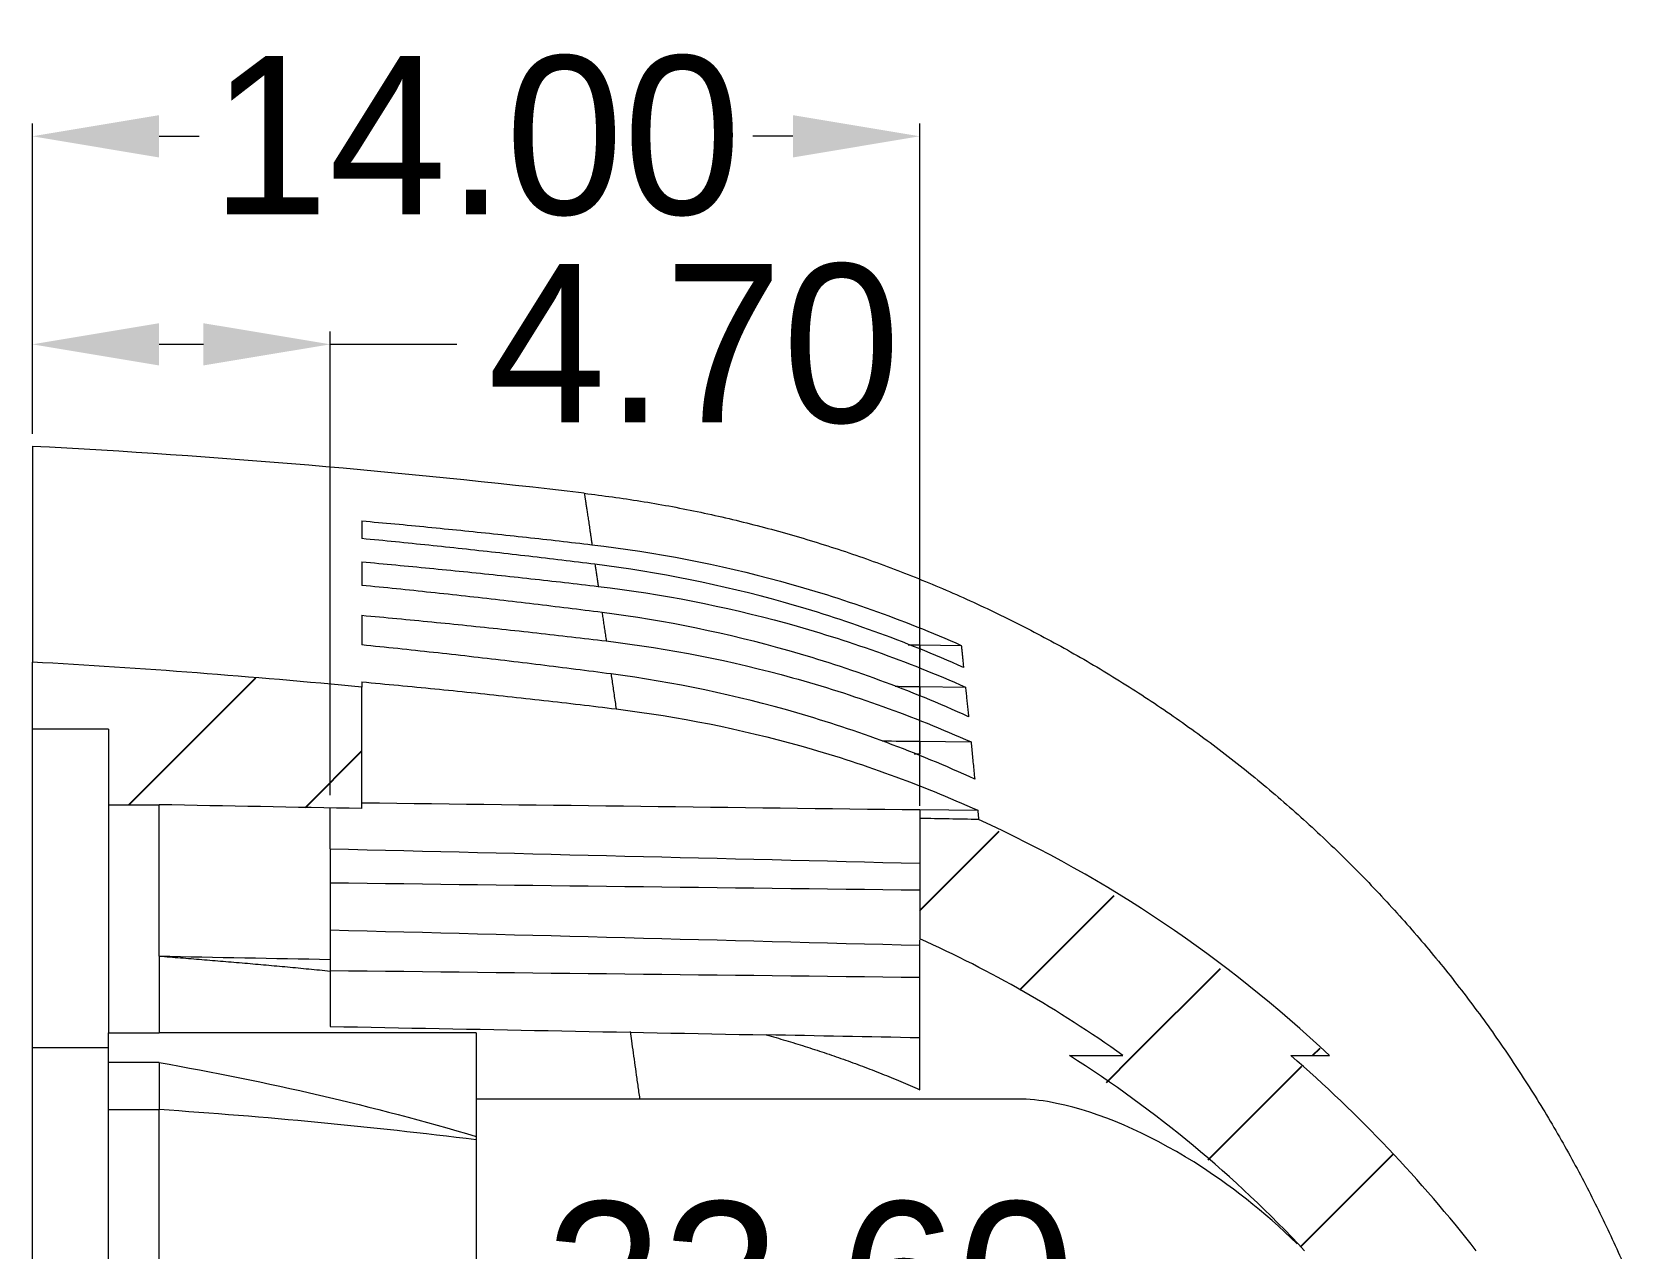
# Model space of a CAD drawing. Extents: x -222 to 335, y 201 to 414.
# Drawn here: x 196.77 to 222.26, y 354.34 to 373.53 of the extents above; entities that cross this region are included whole.
import ezdxf

# ---------------------------------------------------------------- set-up
doc = ezdxf.new("R2010")
doc.units = 0
doc.header["$MEASUREMENT"] = 0
doc.layers.add('10', color=7, linetype='Continuous')
doc.dimstyles.get("Standard").update_dxf_attribs({"dimtxt": 0.18, "dimasz": 0.18, "dimexe": 0.18, "dimexo": 0.0625, "dimgap": 0.09, "dimtad": 0, "dimtih": 1, "dimtoh": 1, "dimdec": 4, "dimzin": 0, "dimdsep": 46, "dimtxsty": 'Standard', "dimcen": 0.09, "dimadec": 0, "dimazin": 0, "dimtfac": 1, "dimtdec": 4, "dimtofl": 0, "dimtmove": 0, "dimatfit": 3, "dimfxl": 0, "dimtolj": 1, "dimtzin": 0, "dimarcsym": 0})

# ---------------------------------------------------------------- blocks, each defined once
blk = doc.blocks.new('HATCH1')
at = {"color": 200, "linetype": 'Continuous'}
for p, q in [((198.292, 361.345), (200.298, 363.349)), ((201.079, 361.302), (201.971, 362.193)), ((210.771, 359.676), (212.026, 360.93)), ((212.35, 358.427), (213.839, 359.914)), ((214.141, 357.389), (215.516, 358.762)), ((213.716, 356.965), (214.141, 357.389)), ((216.971, 357.389), (217.089, 357.507)), ((215.324, 355.743), (216.802, 357.22)), ((216.78, 354.371), (218.241, 355.831))]:
    blk.add_line(p, q, dxfattribs=at)
blk = doc.blocks.new('*D55')
at = {"color": 4, "linetype": 'Continuous', "lineweight": 9}
for p, q in [((196.771, 367.198), (196.771, 368.808)), ((201.471, 361.495), (201.471, 368.808)), ((198.771, 368.608), (199.471, 368.608)), ((201.471, 368.608), (203.471, 368.608))]:
    blk.add_line(p, q, dxfattribs=at)
for points in [[(198.771, 368.941), (198.771, 368.275), (196.771, 368.608)], [(199.471, 368.941), (199.471, 368.275), (201.471, 368.608)]]:
    blk.add_solid(points, dxfattribs=at)
at = {"layer": 'Defpoints', "color": 0, "linetype": 'Continuous', "lineweight": 9}
for p in [(201.471, 368.608), (196.771, 366.998), (201.471, 361.295)]:
    blk.add_point(p, dxfattribs=at)
at = {"color": 3, "linetype": 'Continuous', "lineweight": 9, "insert": (207.212, 368.608), "char_height": 2.5, "attachment_point": 5}
blk.add_mtext('\\A1;4.70', dxfattribs=at)
blk = doc.blocks.new('*D56')
at = {"color": 4, "linetype": 'Continuous', "lineweight": 9}
for p, q in [((196.771, 367.198), (196.771, 372.09)), ((198.771, 371.89), (199.404, 371.89)), ((208.771, 371.89), (208.137, 371.89)), ((210.771, 361.329), (210.771, 372.09))]:
    blk.add_line(p, q, dxfattribs=at)
for points in [[(198.771, 372.223), (198.771, 371.556), (196.771, 371.89)], [(208.771, 372.223), (208.771, 371.556), (210.771, 371.89)]]:
    blk.add_solid(points, dxfattribs=at)
at = {"layer": 'Defpoints', "color": 0, "linetype": 'Continuous', "lineweight": 9}
for p in [(196.771, 371.89), (196.771, 366.998), (210.771, 361.129)]:
    blk.add_point(p, dxfattribs=at)
at = {"color": 3, "linetype": 'Continuous', "lineweight": 9, "insert": (203.771, 371.89), "char_height": 2.5, "attachment_point": 5}
blk.add_mtext('\\A1;14.00', dxfattribs=at)
blk = doc.blocks.new('*D60')
at = {"color": 4, "linetype": 'Continuous', "lineweight": 9}
for p, q in [((196.771, 352.537), (196.771, 354.014)), ((220.371, 352.448), (220.371, 354.014)), ((198.771, 353.814), (204.048, 353.814)), ((218.371, 353.814), (214.031, 353.814))]:
    blk.add_line(p, q, dxfattribs=at)
for points in [[(198.771, 354.147), (198.771, 353.481), (196.771, 353.814)], [(218.371, 354.147), (218.371, 353.481), (220.371, 353.814)]]:
    blk.add_solid(points, dxfattribs=at)
at = {"layer": 'Defpoints', "color": 0, "linetype": 'Continuous', "lineweight": 9}
for p in [(220.371, 353.814), (196.771, 352.337), (220.371, 352.248)]:
    blk.add_point(p, dxfattribs=at)
at = {"color": 3, "linetype": 'Continuous', "lineweight": 9, "insert": (209.039, 353.814), "char_height": 2.5, "attachment_point": 5}
blk.add_mtext('\\A1;23.60', dxfattribs=at)

msp = doc.modelspace()

# ---------------------------------------------------------------- linework, layer by layer
at = {"color": 7, "linetype": 'Continuous', "lineweight": 9}
for p, q in [((213.134, 357.389), (213.978, 357.389)), ((216.625, 357.389), (217.237, 357.389))]:
    msp.add_line(p, q, dxfattribs=at)
at = {"layer": '10', "color": 7, "linetype": 'Continuous', "lineweight": 9}
for p, q in [((196.771, 366.998), (196.771, 363.595)), ((201.971, 365.823), (201.971, 365.543)), ((201.971, 365.177), (201.971, 364.805)), ((201.971, 364.333), (201.971, 363.865)), ((210.771, 363.868), (211.428, 363.859)), ((210.771, 363.868), (210.771, 363.751)), ((196.771, 362.537), (196.771, 363.595)), ((201.971, 363.283), (201.971, 363.2)), ((201.971, 361.285), (201.971, 363.2)), ((210.771, 363.21), (211.494, 363.2)), ((210.771, 363.21), (210.771, 363.051)), ((197.971, 362.537), (196.771, 362.537)), ((196.771, 357.513), (196.771, 362.537)), ((197.971, 362.537), (197.971, 361.345)), ((210.771, 362.347), (211.581, 362.336)), ((210.771, 362.347), (210.771, 362.146)), ((197.971, 361.345), (198.771, 361.345)), ((197.971, 361.345), (197.971, 357.748)), ((198.771, 358.957), (198.771, 361.345)), ((201.471, 360.649), (201.471, 361.295)), ((210.771, 361.27), (211.686, 361.258)), ((210.771, 361.27), (210.771, 361.129)), ((210.771, 361.129), (210.771, 359.23)), ((201.471, 360.642), (201.471, 360.114)), ((201.471, 360.114), (201.471, 359.37)), ((201.471, 359.37), (201.471, 358.73)), ((198.771, 358.957), (198.771, 357.748)), ((201.471, 358.73), (201.471, 357.848)), ((197.971, 357.748), (198.771, 357.748)), ((197.971, 357.278), (197.971, 357.748)), ((203.771, 357.748), (203.771, 356.698)), ((196.771, 357.513), (197.971, 357.513)), ((198.771, 357.278), (197.971, 357.278)), ((197.971, 356.536), (197.971, 357.278)), ((198.771, 357.278), (198.771, 356.536)), ((203.771, 356.698), (203.771, 353.948)), ((212.393, 356.698), (203.771, 356.698))]:
    msp.add_line(p, q, dxfattribs=at)
msp.add_arc((189.699, 232.071), 135.113, 83.29282, 87, dxfattribs=at)
for points, knots in [([(205.48, 366.259), (205.484, 366.23), (205.486, 366.216), (205.489, 366.201), (205.491, 366.183), (205.494, 366.163), (205.498, 366.14), (205.501, 366.115), (205.506, 366.087), (205.51, 366.057), (205.515, 366.025), (205.52, 365.99), (205.526, 365.953), (205.532, 365.914), (205.538, 365.872), (205.545, 365.827), (205.552, 365.78), (205.559, 365.731), (205.567, 365.679), (205.575, 365.625), (205.583, 365.568), (205.592, 365.509), (205.598, 365.468), (205.601, 365.447)], [0, 0, 0, 0, 0.22947, 0.267793, 0.306137, 0.344502, 0.38289, 0.421299, 0.45973, 0.498182, 0.536656, 0.575151, 0.613668, 0.652206, 0.690766, 0.729346, 0.767948, 0.806571, 0.845215, 0.883879, 0.922565, 0.961272, 1, 1, 1, 1]), ([(201.971, 365.823), (202.144, 365.807), (202.491, 365.776), (203.011, 365.726), (203.53, 365.674), (204.049, 365.621), (204.567, 365.565), (205.085, 365.507), (205.429, 365.467), (205.601, 365.447)], [0, 0, 0, 0, 0.143216, 0.286312, 0.429289, 0.572146, 0.714883, 0.857501, 1, 1, 1, 1]), ([(205.647, 365.138), (205.474, 365.159), (205.126, 365.202), (204.604, 365.264), (204.08, 365.324), (203.554, 365.382), (203.028, 365.438), (202.5, 365.492), (202.147, 365.526), (201.971, 365.543)], [0, 0, 0, 0, 0.141908, 0.284132, 0.426672, 0.569529, 0.712703, 0.856193, 1, 1, 1, 1]), ([(205.601, 365.447), (206.612, 365.329), (207.603, 365.136), (209.545, 364.606), (210.496, 364.27), (211.428, 363.859)], [0, 0, 0, 0, 0.5, 0.5, 1, 1, 1, 1]), ([(201.971, 365.177), (202.149, 365.161), (202.505, 365.128), (203.039, 365.077), (203.573, 365.024), (204.106, 364.969), (204.637, 364.911), (205.169, 364.852), (205.522, 364.81), (205.699, 364.79)], [0, 0, 0, 0, 0.143293, 0.286441, 0.429443, 0.5723, 0.715012, 0.857578, 1, 1, 1, 1]), ([(205.647, 365.138), (205.651, 365.116), (205.657, 365.072), (205.667, 365.004), (205.678, 364.934), (205.688, 364.863), (205.695, 364.814), (205.699, 364.79)], [0, 0, 0, 0, 0.200923, 0.401385, 0.601385, 0.800924, 1, 1, 1, 1]), ([(211.463, 363.509), (210.535, 363.926), (209.585, 364.269), (207.647, 364.812), (206.658, 365.012), (205.647, 365.138)], [0, 0, 0, 0, 0.5, 0.5, 1, 1, 1, 1]), ([(205.76, 364.377), (205.581, 364.4), (205.223, 364.445), (204.684, 364.51), (204.144, 364.574), (203.603, 364.635), (203.06, 364.694), (202.516, 364.751), (202.152, 364.787), (201.971, 364.805)], [0, 0, 0, 0, 0.141928, 0.284165, 0.426713, 0.569569, 0.712736, 0.856213, 1, 1, 1, 1]), ([(205.699, 364.79), (206.705, 364.671), (207.691, 364.477), (209.622, 363.947), (210.568, 363.61), (211.494, 363.2)], [0, 0, 0, 0, 0.5, 0.5, 1, 1, 1, 1]), ([(201.971, 364.333), (202.155, 364.316), (202.524, 364.283), (203.076, 364.229), (203.628, 364.174), (204.179, 364.116), (204.729, 364.056), (205.278, 363.994), (205.643, 363.951), (205.826, 363.929)], [0, 0, 0, 0, 0.143377, 0.28658, 0.42961, 0.572467, 0.71515, 0.857662, 1, 1, 1, 1]), ([(205.76, 364.377), (205.764, 364.349), (205.772, 364.293), (205.785, 364.206), (205.798, 364.117), (205.812, 364.024), (205.821, 363.961), (205.826, 363.929)], [0, 0, 0, 0, 0.19576, 0.39364, 0.59364, 0.79576, 1, 1, 1, 1]), ([(211.541, 362.734), (210.619, 363.153), (209.675, 363.498), (207.749, 364.046), (206.765, 364.249), (205.76, 364.377)], [0, 0, 0, 0, 0.5, 0.5, 1, 1, 1, 1]), ([(205.902, 363.408), (205.716, 363.432), (205.344, 363.481), (204.786, 363.551), (204.226, 363.618), (203.664, 363.684), (203.101, 363.747), (202.536, 363.808), (202.159, 363.846), (201.971, 363.865)], [0, 0, 0, 0, 0.141919, 0.28415, 0.426694, 0.569551, 0.712721, 0.856204, 1, 1, 1, 1]), ([(205.826, 363.929), (206.825, 363.809), (207.804, 363.615), (209.722, 363.083), (210.662, 362.746), (211.581, 362.336)], [0, 0, 0, 0, 0.5, 0.5, 1, 1, 1, 1]), ([(211.428, 363.859), (211.43, 363.837), (211.434, 363.795), (211.441, 363.727), (211.448, 363.657), (211.456, 363.585), (211.461, 363.534), (211.463, 363.509)], [0, 0, 0, 0, 0.19944, 0.399159, 0.599159, 0.799439, 1, 1, 1, 1]), ([(201.971, 363.2), (201.107, 363.283), (200.236, 363.358), (198.502, 363.49), (197.636, 363.547), (196.771, 363.595)], [0, 0, 0, 0, 0.5, 0.5, 1, 1, 1, 1]), ([(201.971, 363.283), (202.163, 363.265), (202.547, 363.23), (203.122, 363.174), (203.696, 363.116), (204.269, 363.055), (204.841, 362.991), (205.412, 362.926), (205.792, 362.88), (205.982, 362.857)], [0, 0, 0, 0, 0.143456, 0.286712, 0.429768, 0.572624, 0.715282, 0.85774, 1, 1, 1, 1]), ([(205.902, 363.408), (205.907, 363.372), (205.917, 363.3), (205.933, 363.191), (205.949, 363.081), (205.965, 362.969), (205.976, 362.894), (205.982, 362.857)], [0, 0, 0, 0, 0.20334, 0.40501, 0.60501, 0.80334, 1, 1, 1, 1]), ([(211.639, 361.749), (210.724, 362.169), (209.788, 362.517), (207.876, 363.071), (206.9, 363.276), (205.902, 363.408)], [0, 0, 0, 0, 0.5, 0.5, 1, 1, 1, 1]), ([(211.494, 363.2), (211.497, 363.171), (211.503, 363.112), (211.512, 363.022), (211.522, 362.928), (211.531, 362.833), (211.538, 362.767), (211.541, 362.734)], [0, 0, 0, 0, 0.200167, 0.40025, 0.60025, 0.800166, 1, 1, 1, 1]), ([(205.982, 362.857), (206.973, 362.735), (207.944, 362.54), (209.845, 362.006), (210.776, 361.668), (211.686, 361.258)], [0, 0, 0, 0, 0.5, 0.5, 1, 1, 1, 1]), ([(211.581, 362.336), (211.584, 362.299), (211.592, 362.225), (211.603, 362.11), (211.615, 361.993), (211.626, 361.873), (211.634, 361.79), (211.639, 361.749)], [0, 0, 0, 0, 0.198916, 0.398374, 0.598373, 0.798915, 1, 1, 1, 1]), ([(211.686, 361.258), (211.69, 361.22), (211.695, 361.172), (211.699, 361.123), (211.7, 361.112)], [0, 0, 0, 0, 0.7887, 1, 1, 1, 1]), ([(203.771, 357.748), (202.944, 357.748), (202.111, 357.748), (200.441, 357.748), (199.606, 357.748), (198.771, 357.748)], [0, 0, 0, 0, 0.5, 0.5, 1, 1, 1, 1]), ([(206.203, 357.767), (206.21, 357.719), (206.226, 357.607), (206.251, 357.429), (206.279, 357.23), (206.307, 357.026), (206.332, 356.851), (206.347, 356.744), (206.352, 356.707)], [0, 0, 0, 0, 0.140872, 0.326441, 0.514773, 0.705867, 0.899723, 1, 1, 1, 1]), ([(196.771, 352.337), (196.771, 352.751), (196.771, 353.587), (196.771, 354.781), (196.771, 355.874), (196.771, 356.808), (196.771, 357.305), (196.771, 357.513)], [0, 0, 0, 0, 0.199266, 0.400487, 0.599723, 0.80089, 1, 1, 1, 1]), ([(198.771, 357.278), (199.625, 357.129), (200.469, 356.958), (202.137, 356.571), (202.959, 356.354), (203.771, 356.112)], [0, 0, 0, 0, 0.5, 0.5, 1, 1, 1, 1]), ([(216.725, 354.418), (216.209, 354.924), (215.654, 355.359), (214.368, 356.163), (213.612, 356.493), (212.74, 356.674), (212.553, 356.699), (212.39, 356.7)], [0, 0, 0, 0, 0.375754, 0.375754, 0.863113, 0.863113, 1, 1, 1, 1]), ([(197.971, 352.254), (197.971, 352.689), (197.971, 353.114), (197.971, 353.946), (197.971, 354.351), (197.971, 355.095), (197.971, 355.444), (197.971, 356.053), (197.971, 356.317), (197.971, 356.536)], [0, 0, 0, 0, 0.25, 0.25, 0.5, 0.5, 0.75, 0.75, 1, 1, 1, 1]), ([(198.771, 353.53), (198.771, 353.946), (198.771, 354.351), (198.771, 355.095), (198.771, 355.444), (198.771, 355.748)], [0, 0, 0, 0, 0.499999, 0.499999, 1, 1, 1, 1])]:
    msp.add_open_spline(points, degree=3, knots=knots, dxfattribs=at)
msp.add_rational_spline([(205.48, 366.259), (213.295, 365.34), (219.48, 360.494), (222.257, 353.159)], [1.07362430408, 0.972344746752, 0.975557335675, 1.08326207084], degree=3, dxfattribs=at)
for points, degree in [([(210.77, 363.862), (210.71, 363.862), (210.649, 363.863), (210.588, 363.864)], 3), ([(210.77, 363.203), (210.642, 363.205), (210.513, 363.207), (210.385, 363.208)], 3), ([(210.77, 362.34), (210.574, 362.342), (210.377, 362.345), (210.18, 362.348)], 3), ([(210.682, 362.147), (210.711, 362.146), (210.741, 362.146), (210.771, 362.146)], 3), ([(201.971, 361.285), (200.904, 361.305), (199.837, 361.325), (198.771, 361.345)], 3), ([(210.77, 361.262), (207.837, 361.299), (204.904, 361.335), (201.971, 361.371)], 3), ([(211.7, 361.112), (211.391, 361.118), (211.081, 361.124), (210.771, 361.129)], 3), ([(217.237, 357.389), (215.591, 358.929), (213.749, 360.176), (211.7, 361.112)], 3), ([(201.471, 360.649), (204.571, 360.574), (207.671, 360.498), (210.771, 360.422)], 3), ([(201.471, 360.114), (204.571, 360.076), (207.671, 360.039), (210.771, 360.001)], 3), ([(201.471, 359.37), (204.571, 359.29), (207.671, 359.209), (210.771, 359.128)], 3), ([(213.978, 357.389), (212.964, 358.114), (211.894, 358.728), (210.771, 359.23)], 3), ([(210.771, 356.85), (210.771, 357.74), (210.771, 358.528), (210.771, 359.215)], 3), ([(198.771, 358.957), (199.671, 358.94), (200.571, 358.922), (201.471, 358.905)], 3), ([(198.771, 358.957), (200.122, 358.855), (201.471, 358.722)], 2), ([(201.471, 358.73), (204.571, 358.695), (207.671, 358.659), (210.771, 358.624)], 3), ([(201.471, 357.848), (203.764, 357.803), (206.058, 357.759), (208.351, 357.714)], 3), ([(208.351, 357.714), (209.586, 357.373), (210.771, 356.85)], 2), ([(210.771, 357.667), (209.964, 357.683), (209.158, 357.698), (208.351, 357.714)], 3), ([(216.845, 354.31), (215.736, 355.491), (214.502, 356.521), (213.134, 357.389)], 3), ([(219.552, 354.31), (218.675, 355.43), (217.702, 356.459), (216.625, 357.389)], 3), ([(197.971, 356.536), (198.237, 356.536), (198.504, 356.536), (198.771, 356.536)], 3), ([(203.771, 356.058), (202.111, 356.264), (200.442, 356.423), (198.771, 356.536)], 3), ([(198.771, 355.748), (198.771, 356.053), (198.771, 356.317), (198.771, 356.536)], 3)]:
    msp.add_open_spline(points, degree=degree, dxfattribs=at)

# ---------------------------------------------------------------- block references
at = {"layer": '10', "color": 200, "linetype": 'Continuous', "lineweight": 9}
msp.add_blockref('HATCH1', (0, 0), dxfattribs=at)

# ---------------------------------------------------------------- dimensions: what is measured, and where the dimension line sits
at = {"color": 1, "linetype": 'Continuous', "lineweight": 9}
for base, p1, p2, picture, middle in [((196.771, 371.89), (210.771, 361.129), (196.771, 366.998), '*D56', (203.771, 371.89)), ((201.471, 368.608), (196.771, 366.998), (201.471, 361.295), '*D55', (207.212, 368.608))]:
    dim = msp.add_linear_dim(base=base, p1=p1, p2=p2, dimstyle='Standard', override={"dimtxt": 2.5, "dimasz": 2, "dimexe": 0.2, "dimexo": 0.2, "dimgap": 0.2, "dimtih": 0, "dimtoh": 0, "dimdec": 2, "dimdsep": 0, "dimcen": 0, "dimclrd": 4, "dimclre": 4, "dimclrt": 3, "dimadec": 1, "dimtdec": 2, "dimlwd": 9, "dimlwe": 9}, dxfattribs=at)
    dim.commit()
    dim.dimension.update_dxf_attribs({"geometry": picture, "text_midpoint": middle})
dim = msp.add_linear_dim(base=(220.371, 353.814), p1=(196.771, 352.337), p2=(220.371, 352.248), dimstyle='Standard', override={"dimtxt": 2.5, "dimasz": 2, "dimexe": 0.2, "dimexo": 0.2, "dimgap": 0.2, "dimtih": 0, "dimtoh": 0, "dimdec": 2, "dimdsep": 0, "dimcen": 0, "dimclrd": 4, "dimclre": 4, "dimclrt": 3, "dimadec": 1, "dimtdec": 2, "dimlwd": 9, "dimlwe": 9}, dxfattribs=at)
dim.commit()
dim.dimension.update_dxf_attribs({"geometry": '*D60', "text_midpoint": (209.039, 353.814), "dimtype": 160})

doc.saveas('drawing.dxf')
